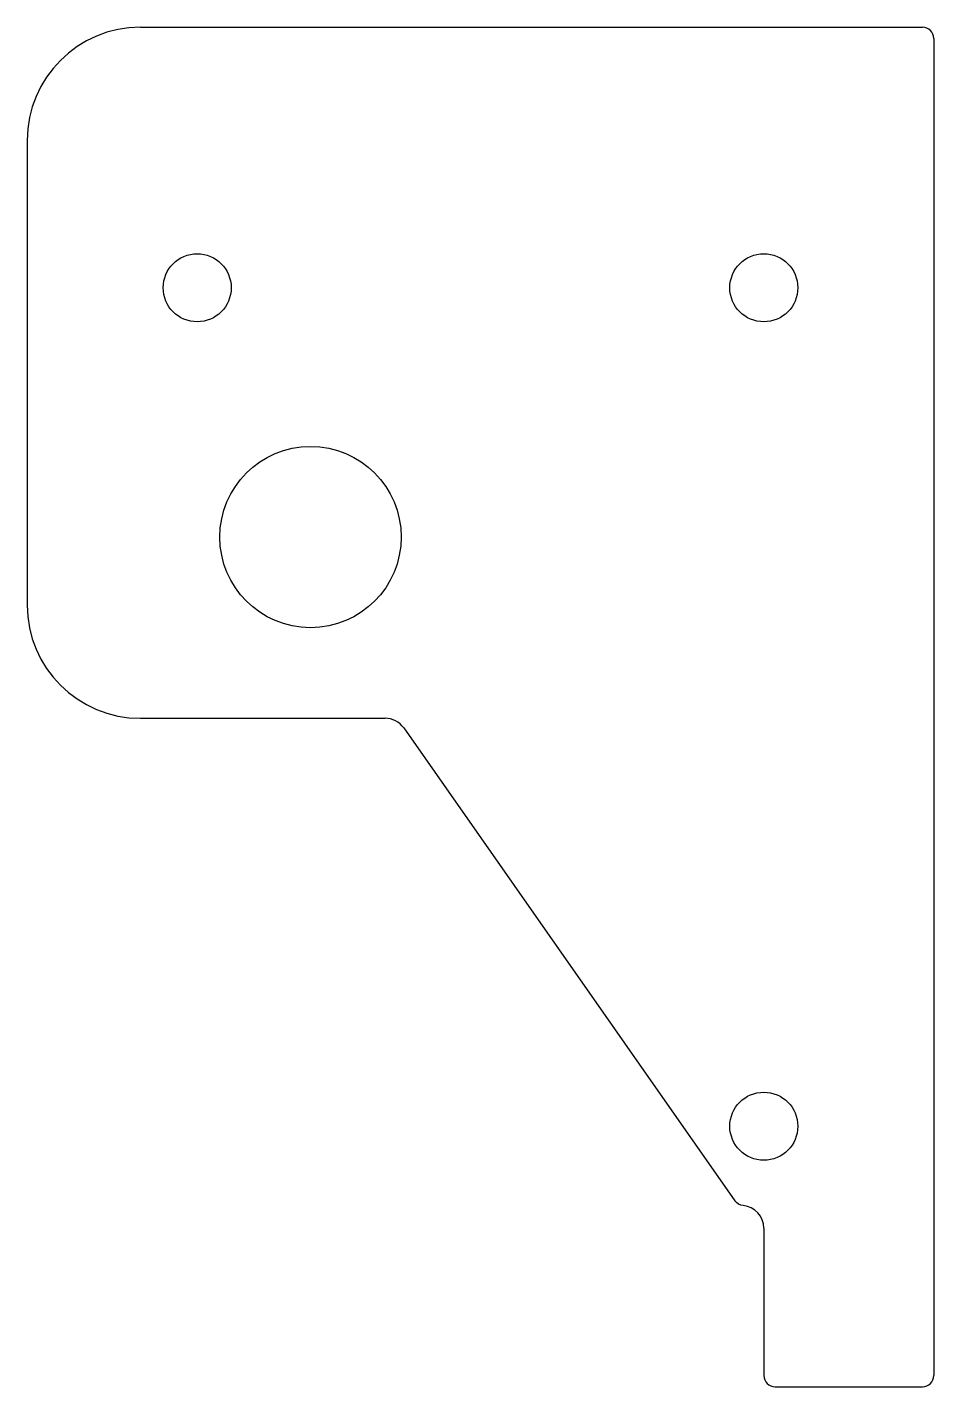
# Model space of a CAD drawing. Extents: x -25 to 55, y -75 to 45.
import ezdxf

# ---------------------------------------------------------------- set-up
doc = ezdxf.new("R2010")
doc.units = 0
doc.layers.add('b_BLDC_holder_part6_up_001_', color=7, linetype='CONTINUOUS')

msp = doc.modelspace()

# ---------------------------------------------------------------- linework, layer by layer
at = {"layer": 'b_BLDC_holder_part6_up_001_'}
for p, q in [((-15, 45), (54, 45)), ((-15, 45), (-15, 45, 10)), ((-15, 45), (54, 45)), ((-15, 45), (-15, 45, 10)), ((-15, 45, 10), (54, 45, 10)), ((-15, 45, 10), (54, 45, 10)), ((54, 45), (54, 45, 10)), ((54, 45), (54, 45, 10)), ((55, 44), (55, -74)), ((55, 44), (55, 44, 10)), ((55, 44), (55, -74)), ((55, 44), (55, 44, 10)), ((55, 44, 10), (55, -74, 10)), ((55, 44, 10), (55, -74, 10)), ((-25, 35), (-25, -6)), ((-25, 35), (-25, -6)), ((-25, 35), (-25, 35, 10)), ((-25, 35, 10), (-25, -6, 10)), ((-25, 35), (-25, 35, 10)), ((-25, 35, 10), (-25, -6, 10)), ((-7, 22), (-7, 22, 10)), ((-7, 22), (-7, 22, 10)), ((43, 22), (43, 22, 10)), ((43, 22), (43, 22, 10)), ((8, 0), (8, 0, 10)), ((8, 0), (8, 0, 10)), ((-25, -6), (-25, -6, 10)), ((-25, -6), (-25, -6, 10)), ((-15, -16), (6.58448, -16)), ((-15, -16), (6.58448, -16)), ((-15, -16), (-15, -16, 10)), ((-15, -16, 10), (6.58448, -16, 10)), ((-15, -16), (-15, -16, 10)), ((-15, -16, 10), (6.58448, -16, 10)), ((6.58448, -16), (6.58448, -16, 10)), ((6.58448, -16), (6.58448, -16, 10)), ((8.22278, -16.8528), (37.4441, -58.5851)), ((8.22278, -16.8528), (37.4441, -58.5851)), ((8.22278, -16.8528), (8.22278, -16.8528, 10)), ((8.22278, -16.8528, 10), (37.4441, -58.5851, 10)), ((8.22278, -16.8528), (8.22278, -16.8528, 10)), ((8.22278, -16.8528, 10), (37.4441, -58.5851, 10)), ((43, -52), (43, -52, 10)), ((43, -52), (43, -52, 10)), ((40, -61), (40, -62.2354)), ((40, -61), (40, -61, 10)), ((40, -61), (40, -62.2354)), ((40, -61), (40, -61, 10)), ((40, -61, 10), (40, -62.2354, 10)), ((40, -61, 10), (40, -62.2354, 10)), ((40, -62.2354), (40, -74)), ((40, -62.2354), (40, -62.2354, 10)), ((40, -62.2354), (40, -74)), ((40, -62.2354), (40, -62.2354, 10)), ((40, -62.2354, 10), (40, -74, 10)), ((40, -62.2354, 10), (40, -74, 10)), ((40, -74), (40, -74, 10)), ((40, -74), (40, -74, 10)), ((55, -74), (55, -74, 10)), ((55, -74), (55, -74, 10)), ((41, -75), (54, -75)), ((41, -75), (41, -75, 10)), ((41, -75), (54, -75)), ((41, -75), (41, -75, 10)), ((41, -75, 10), (54, -75, 10)), ((41, -75, 10), (54, -75, 10)), ((54, -75), (54, -75, 10)), ((54, -75), (54, -75, 10))]:
    msp.add_line(p, q, dxfattribs=at)
for centre, radius in [((-10, 22), 3), ((-10, 22), 3), ((-10, 22), 3), ((-10, 22), 3), ((40, 22), 3), ((40, 22), 3), ((40, 22), 3), ((40, 22), 3), ((0, 0), 8), ((0, 0), 8), ((0, 0), 8), ((0, 0), 8), ((40, -52), 3), ((40, -52), 3), ((40, -52), 3), ((40, -52), 3)]:
    msp.add_circle(centre, radius, dxfattribs=at)
for centre, radius, start, end in [((-15, 35), 10, 90, 180), ((-15, 35), 10, 90, 180), ((-15, 35, 10), 10, 90, 180), ((-15, 35, 10), 10, 90, 180), ((54, 44), 1, 0, 90), ((54, 44), 1, 0, 90), ((54, 44, 10), 1, 0, 90), ((54, 44, 10), 1, 0, 90), ((-15, -6), 10, 180, -90), ((-15, -6), 10, 180, -90), ((-15, -6, 10), 10, 180, -90), ((-15, -6, 10), 10, 180, -90), ((6.58448, -18), 2, 35, 90), ((6.58448, -18), 2, 35, 90), ((6.58448, -18, 10), 2, 35, 90), ((6.58448, -18, 10), 2, 35, 90), ((38, -61), 2, 0, 84.9667), ((38, -61), 2, 0, 84.9667), ((38, -61, 10), 2, 0, 84.9667), ((38, -61, 10), 2, 0, 84.9667), ((41, -74), 1, 180, -90), ((41, -74), 1, 180, -90), ((41, -74, 10), 1, 180, -90), ((41, -74, 10), 1, 180, -90), ((54, -74), 1, -90, 0), ((54, -74), 1, -90, 0), ((54, -74, 10), 1, -90, 0), ((54, -74, 10), 1, -90, 0)]:
    msp.add_arc(centre, radius, start, end, dxfattribs=at)
for points, degree in [([(38.1755, -59.0077), (37.8932, -58.9877), (37.6024, -58.8197), (37.4441, -58.5851)], 3), ([(37.4441, -58.5851), (37.4441, -58.5851, 10)], 1), ([(38.1755, -59.0077), (37.8932, -58.9877), (37.6024, -58.8197), (37.4441, -58.5851)], 3), ([(37.4441, -58.5851), (37.4441, -58.5851, 10)], 1), ([(38.1755, -59.0077, 10), (37.8932, -58.9877, 10), (37.6024, -58.8197, 10), (37.4441, -58.5851, 10)], 3), ([(38.1755, -59.0077, 10), (37.8932, -58.9877, 10), (37.6024, -58.8197, 10), (37.4441, -58.5851, 10)], 3), ([(38.1755, -59.0077), (38.1755, -59.0077, 10)], 1), ([(38.1755, -59.0077), (38.1755, -59.0077, 10)], 1)]:
    msp.add_open_spline(points, degree=degree, dxfattribs=at)

doc.saveas('drawing.dxf')
